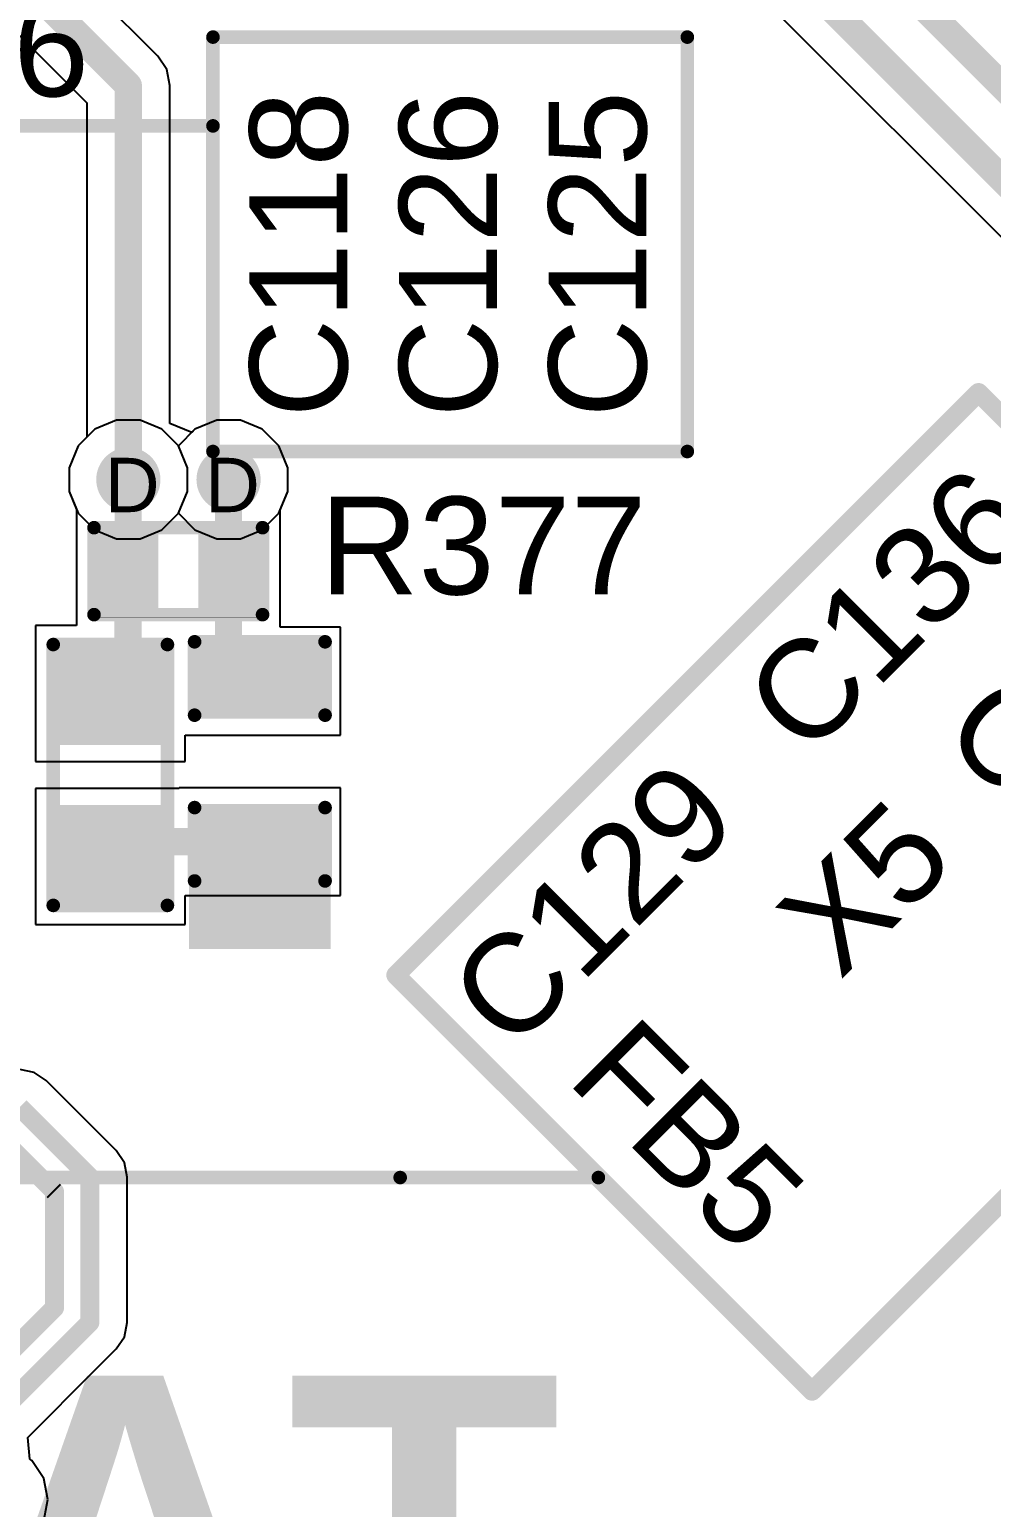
# Model space of a CAD drawing. Header units: inches. Extents: x -11 to 5428, y 0 to 5423.
# Drawn here: x 214.21 to 223.2, y 26.46 to 40.27 of the extents above; entities that cross this region are included whole.
import ezdxf

# ---------------------------------------------------------------- set-up
doc = ezdxf.new("R2010")
doc.units = ezdxf.units.IN
for name, color, linetype in [('Bottom Layer', 5, 'Continuous'), ('Drill Drawing', 1, 'Continuous'), ('GND', 16, 'Continuous'), ('PWR', 76, 'Continuous'), ('Top Layer', 1, 'Continuous'), ('Top Overlay', 2, 'Continuous'), ('Top Paste', 8, 'Continuous'), ('Top Solder', 216, 'Continuous'), ('Via Holes', 16, 'Continuous')]:
    doc.layers.add(name, color=color, linetype=linetype)
doc.styles.add('Arial', font='', dxfattribs={"height": 0.2})
doc.styles.add('Arial_Bold', font='', dxfattribs={"height": 0.2})
doc.styles.get('Arial').set_extended_font_data('Arial')
doc.styles.get('Arial_Bold').set_extended_font_data('Arial', bold=True)

# ---------------------------------------------------------------- blocks, each defined once
blk = doc.blocks.new('LED_0603_335')
at = {"layer": 'Top Layer'}
for points in [[(-0.9999929200000001, 0.49999265), (-0.4999939199999999, 0.49999265), (-0.4999939199999999, -0.50000789), (-0.9999929200000001, -0.50000789)], [(0.49997868, 0.49999265), (0.99997768, 0.49999265), (0.99997768, -0.50000789), (0.49997868, -0.50000789)]]:
    blk.add_hatch(color=1, dxfattribs=at).paths.add_polyline_path(points)
at = {"layer": 'Top Overlay'}
blk.add_hatch(color=2, dxfattribs=at).paths.add_polyline_path([(1.11761778, -0.66035682), (1.75261778, -0.66035682), (1.75261778, 0.6604431799999999), (1.11761778, 0.6604431799999999)])
at = {"layer": 'Top Paste'}
for points in [[(-0.9999929200000001, 0.49999265), (-0.4999939199999999, 0.49999265), (-0.4999939199999999, -0.50000789), (-0.9999929200000001, -0.50000789)], [(0.49997868, 0.49999265), (0.99997768, 0.49999265), (0.99997768, -0.50000789), (0.49997868, -0.50000789)]]:
    blk.add_hatch(color=8, dxfattribs=at).paths.add_polyline_path(points)
at = {"layer": 'Top Solder'}
for points in [[(-1.10159292, 0.60159265), (-0.39839392, 0.60159265), (-0.39839392, -0.60160789), (-1.10159292, -0.60160789)], [(0.3983786799999999, 0.60159265), (1.10157768, 0.60159265), (1.10157768, -0.60160789), (0.3983786799999999, -0.60160789)]]:
    blk.add_hatch(color=216, dxfattribs=at).paths.add_polyline_path(points)
at = {"layer": 'Top Overlay'}
for points in [[(-1.11758222, -0.6096076199999999, 0.127, 0.127, 0), (-1.11758222, 0.6095923799999999, 0.127, 0.127, 0)], [(-0.4317822199999999, 0.6095923799999999, 0.127, 0.127, 0), (-1.11758222, 0.6095923799999999, 0.127, 0.127, 0)], [(1.11761778, 0.6095923799999999, 0.127, 0.127, 0), (0.43181778, 0.6095923799999999, 0.127, 0.127, 0)], [(1.11761778, -0.6096076199999999, 0.127, 0.127, 0), (1.11761778, 0.6095923799999999, 0.127, 0.127, 0)], [(-0.4317822199999999, -0.6096076199999999, 0.127, 0.127, 0), (-1.11758222, -0.6096076199999999, 0.127, 0.127, 0)], [(1.11761778, -0.6096076199999999, 0.127, 0.127, 0), (0.43181778, -0.6096076199999999, 0.127, 0.127, 0)]]:
    blk.add_lwpolyline(points, format="xyseb", dxfattribs=at)
for points in [[(-1.14933222, 0.6095923799999999, 0.0635, 0.0635, 1), (-1.08583222, 0.6095923799999999, 0.0635, 0.0635, 1)], [(-1.14933222, 0.6095923799999999, 0.0635, 0.0635, 1), (-1.08583222, 0.6095923799999999, 0.0635, 0.0635, 1)], [(-0.4635322199999999, 0.6095923799999999, 0.0635, 0.0635, 1), (-0.40003222, 0.6095923799999999, 0.0635, 0.0635, 1)], [(0.40006778, 0.6095923799999999, 0.0635, 0.0635, 1), (0.46356778, 0.6095923799999999, 0.0635, 0.0635, 1)], [(1.08586778, 0.6095923799999999, 0.0635, 0.0635, 1), (1.14936778, 0.6095923799999999, 0.0635, 0.0635, 1)], [(1.08586778, 0.6095923799999999, 0.0635, 0.0635, 1), (1.14936778, 0.6095923799999999, 0.0635, 0.0635, 1)], [(-1.14933222, -0.6096076199999999, 0.0635, 0.0635, 1), (-1.08583222, -0.6096076199999999, 0.0635, 0.0635, 1)], [(-1.14933222, -0.6096076199999999, 0.0635, 0.0635, 1), (-1.08583222, -0.6096076199999999, 0.0635, 0.0635, 1)], [(-0.4635322199999999, -0.6096076199999999, 0.0635, 0.0635, 1), (-0.40003222, -0.6096076199999999, 0.0635, 0.0635, 1)], [(0.40006778, -0.6096076199999999, 0.0635, 0.0635, 1), (0.46356778, -0.6096076199999999, 0.0635, 0.0635, 1)], [(1.08586778, -0.6096076199999999, 0.0635, 0.0635, 1), (1.14936778, -0.6096076199999999, 0.0635, 0.0635, 1)], [(1.08586778, -0.6096076199999999, 0.0635, 0.0635, 1), (1.14936778, -0.6096076199999999, 0.0635, 0.0635, 1)]]:
    blk.add_lwpolyline(points, format="xyseb", close=True, dxfattribs=at)
blk = doc.blocks.new('R___0603_351')
at = {"layer": 'Top Layer'}
for points in [[(-0.38101778, 0.44450762), (-0.38101778, -0.44449238), (-1.14301778, -0.44449238), (-1.14301778, 0.44450762)], [(1.14298222, 0.44450762), (1.14298222, -0.44449238), (0.38098222, -0.44449238), (0.38098222, 0.44450762)]]:
    blk.add_hatch(color=1, dxfattribs=at).paths.add_polyline_path(points)
at = {"layer": 'Top Paste'}
for points in [[(-0.38101778, 0.44450762), (-0.38101778, -0.44449238), (-1.14301778, -0.44449238), (-1.14301778, 0.44450762)], [(1.14298222, 0.44450762), (1.14298222, -0.44449238), (0.38098222, -0.44449238), (0.38098222, 0.44450762)]]:
    blk.add_hatch(color=8, dxfattribs=at).paths.add_polyline_path(points)
at = {"layer": 'Top Solder'}
for points in [[(-0.27941778, 0.54610762), (-0.27941778, -0.5460923799999999), (-1.24461778, -0.5460923799999999), (-1.24461778, 0.54610762)], [(1.24458222, 0.54610762), (1.24458222, -0.5460923799999999), (0.27938222, -0.5460923799999999), (0.27938222, 0.54610762)]]:
    blk.add_hatch(color=216, dxfattribs=at).paths.add_polyline_path(points)
at = {"layer": 'Top Overlay'}
for points in [[(-1.21921778, 0.53340762, 0.127, 0.127, 0), (-1.21921778, -0.53339238, 0.127, 0.127, 0)], [(-1.21921778, 0.53340762, 0.127, 0.127, 0), (1.21918222, 0.53340762, 0.127, 0.127, 0)], [(1.21918222, 0.53340762, 0.127, 0.127, 0), (1.21918222, -0.53339238, 0.127, 0.127, 0)], [(-1.21921778, -0.53339238, 0.127, 0.127, 0), (1.21918222, -0.53339238, 0.127, 0.127, 0)]]:
    blk.add_lwpolyline(points, format="xyseb", dxfattribs=at)
for points in [[(-1.25096778, 0.53340762, 0.0635, 0.0635, 1), (-1.18746778, 0.53340762, 0.0635, 0.0635, 1)], [(-1.25096778, 0.53340762, 0.0635, 0.0635, 1), (-1.18746778, 0.53340762, 0.0635, 0.0635, 1)], [(1.18743222, 0.53340762, 0.0635, 0.0635, 1), (1.25093222, 0.53340762, 0.0635, 0.0635, 1)], [(1.18743222, 0.53340762, 0.0635, 0.0635, 1), (1.25093222, 0.53340762, 0.0635, 0.0635, 1)], [(-1.25096778, -0.53339238, 0.0635, 0.0635, 1), (-1.18746778, -0.53339238, 0.0635, 0.0635, 1)], [(-1.25096778, -0.53339238, 0.0635, 0.0635, 1), (-1.18746778, -0.53339238, 0.0635, 0.0635, 1)], [(1.18743222, -0.53339238, 0.0635, 0.0635, 1), (1.25093222, -0.53339238, 0.0635, 0.0635, 1)], [(1.18743222, -0.53339238, 0.0635, 0.0635, 1), (1.25093222, -0.53339238, 0.0635, 0.0635, 1)]]:
    blk.add_lwpolyline(points, format="xyseb", close=True, dxfattribs=at)
blk = doc.blocks.new('R___0402_353')
at = {"layer": 'Top Layer'}
for points in [[(-0.6985076199999999, -0.31751778), (-0.6985076199999999, 0.31748222), (-0.2413076199999999, 0.31748222), (-0.24130762, -0.31751778)], [(0.2412923799999999, -0.31751778), (0.24129238, 0.31748222), (0.6984923799999999, 0.31748222), (0.6984923799999999, -0.31751778)]]:
    blk.add_hatch(color=1, dxfattribs=at).paths.add_polyline_path(points)
at = {"layer": 'Top Paste'}
for points in [[(-0.6985076199999999, -0.31751778), (-0.6985076199999999, 0.31748222), (-0.2413076199999999, 0.31748222), (-0.24130762, -0.31751778)], [(0.2412923799999999, -0.31751778), (0.24129238, 0.31748222), (0.6984923799999999, 0.31748222), (0.6984923799999999, -0.31751778)]]:
    blk.add_hatch(color=8, dxfattribs=at).paths.add_polyline_path(points)
at = {"layer": 'Top Solder'}
for points in [[(-0.75350878, -0.37251894), (-0.75350878, 0.37248338), (-0.18630646, 0.37248338), (-0.18630646, -0.37251894)], [(0.18629122, -0.37251894), (0.18629122, 0.37248338), (0.7534935399999999, 0.37248338), (0.7534935399999999, -0.37251894)]]:
    blk.add_hatch(color=216, dxfattribs=at).paths.add_polyline_path(points)
at = {"layer": 'Top Overlay'}
for points in [[(-0.78740762, 0.40638222, 0.127, 0.127, 0), (0.78739238, 0.40638222, 0.127, 0.127, 0)], [(-0.78740762, -0.40641778, 0.127, 0.127, 0), (-0.78740762, 0.40638222, 0.127, 0.127, 0)], [(0.78739238, -0.40641778, 0.127, 0.127, 0), (0.78739238, 0.40638222, 0.127, 0.127, 0)], [(-0.78740762, -0.40641778, 0.127, 0.127, 0), (0.78739238, -0.40641778, 0.127, 0.127, 0)], [(-0.8128076200000001, -0.43181778, 0.0032258, 0.0032258, 0), (0.81279238, -0.43181778, 0.0032258, 0.0032258, 0)]]:
    blk.add_lwpolyline(points, format="xyseb", dxfattribs=at)
for points in [[(-0.81915762, 0.40638222, 0.0635, 0.0635, 1), (-0.7556576199999999, 0.40638222, 0.0635, 0.0635, 1)], [(-0.81915762, 0.40638222, 0.0635, 0.0635, 1), (-0.7556576199999999, 0.40638222, 0.0635, 0.0635, 1)], [(0.75564238, 0.40638222, 0.0635, 0.0635, 1), (0.81914238, 0.40638222, 0.0635, 0.0635, 1)], [(0.75564238, 0.40638222, 0.0635, 0.0635, 1), (0.81914238, 0.40638222, 0.0635, 0.0635, 1)], [(-0.81915762, -0.40641778, 0.0635, 0.0635, 1), (-0.7556576199999999, -0.40641778, 0.0635, 0.0635, 1)], [(-0.81915762, -0.40641778, 0.0635, 0.0635, 1), (-0.7556576199999999, -0.40641778, 0.0635, 0.0635, 1)], [(0.75564238, -0.40641778, 0.0635, 0.0635, 1), (0.81914238, -0.40641778, 0.0635, 0.0635, 1)], [(0.75564238, -0.40641778, 0.0635, 0.0635, 1), (0.81914238, -0.40641778, 0.0635, 0.0635, 1)], [(-0.8136127999999999, -0.43181778, 0.0016129, 0.0016129, 1), (-0.81200244, -0.43181778, 0.0016129, 0.0016129, 1)], [(0.8119872, -0.43181778, 0.0016129, 0.0016129, 1), (0.8135975599999999, -0.43181778, 0.0016129, 0.0016129, 1)]]:
    blk.add_lwpolyline(points, format="xyseb", close=True, dxfattribs=at)

msp = doc.modelspace()

# ---------------------------------------------------------------- hatches: boundary and pattern name
at = {"layer": 'Bottom Layer'}
h = msp.add_hatch(color=5, dxfattribs=at)
edge = h.paths.add_edge_path()
edge.add_arc((215.13799492, 36.06798476), 0.2999994, 0, 360)
h = msp.add_hatch(color=5, dxfattribs=at)
edge = h.paths.add_edge_path()
edge.add_arc((216.07451324, 36.06798476), 0.2999994, 0, 360)
at = {"layer": 'GND'}
h = msp.add_hatch(color=16, dxfattribs=at)
edge = h.paths.add_edge_path()
edge.add_arc((215.13799492, 36.06798476), 0.2999994, 0, 360)
h = msp.add_hatch(color=16, dxfattribs=at)
edge = h.paths.add_edge_path()
edge.add_arc((216.07451324, 36.06798476), 0.2999994, 0, 360)
at = {"layer": 'PWR'}
h = msp.add_hatch(color=76, dxfattribs=at)
edge = h.paths.add_edge_path()
edge.add_arc((215.13799492, 36.06798476), 0.2999994, 0, 360)
h = msp.add_hatch(color=76, dxfattribs=at)
edge = h.paths.add_edge_path()
edge.add_arc((216.07451324, 36.06798476), 0.2999994, 0, 360)
at = {"layer": 'Top Layer'}
h = msp.add_hatch(color=1, dxfattribs=at)
edge = h.paths.add_edge_path()
edge.add_arc((215.13799492, 36.06798476), 0.2999994, 0, 360)
h = msp.add_hatch(color=1, dxfattribs=at)
edge = h.paths.add_edge_path()
edge.add_arc((216.07451324, 36.06798476), 0.2999994, 0, 360)
at = {"layer": 'Via Holes'}
h = msp.add_hatch(color=7, dxfattribs=at)
edge = h.paths.add_edge_path()
edge.add_arc((215.13799492, 36.06798476), 0.1499997, 0, 360)
h = msp.add_hatch(color=7, dxfattribs=at)
edge = h.paths.add_edge_path()
edge.add_arc((216.07451324, 36.06798476), 0.1499997, 0, 360)

# ---------------------------------------------------------------- linework, layer by layer
at = {"layer": 'Bottom Layer'}
for p, q in [((215.41270354, 40.02567052), (214.83942046, 40.5989536)), ((214.08811132, 40.2515197), (214.74955272, 39.59007829999999)), ((215.49691216, 39.89964334), (215.41270354, 40.02567052)), ((215.52648284, 39.75098476), (215.49691216, 39.89964334)), ((215.52648284, 36.59079804), (215.52648284, 39.75098476)), ((214.74955272, 39.59007829999999), (214.74955272, 36.46301572)), ((215.96431534, 36.62198416), (215.76069878, 36.53764346)), ((216.18471114, 36.62198416), (215.96431534, 36.62198416)), ((216.3883277, 36.53764346), (216.18471114, 36.62198416)), ((215.72968284, 36.50662752), (215.52648284, 36.59079804)), ((215.76069878, 36.53764346), (215.72968284, 36.50662752)), ((216.54417194, 36.38179922), (216.3883277, 36.53764346)), ((214.66833622, 36.38179922), (214.58399552, 36.17818266)), ((214.74955272, 36.46301572), (214.66833622, 36.38179922)), ((216.62851264, 36.17818266), (216.54417194, 36.38179922)), ((214.58399552, 36.17818266), (214.58399552, 35.95778686)), ((216.62851264, 35.95778686), (216.62851264, 36.17818266)), ((214.58399552, 35.95778686), (214.66833622, 35.7541703)), ((216.54417194, 35.7541703), (216.62851264, 35.95778686)), ((214.66833622, 35.7541703), (214.82418046, 35.59832606)), ((215.45180938, 35.59832606), (215.60625408, 35.75277076)), ((215.60625408, 35.75277076), (215.76069878, 35.59832606)), ((216.3883277, 35.59832606), (216.54417194, 35.7541703)), ((214.82418046, 35.59832606), (215.02779702, 35.51398536)), ((215.02779702, 35.51398536), (215.24819282, 35.51398536)), ((215.24819282, 35.51398536), (215.45180938, 35.59832606)), ((215.76069878, 35.59832606), (215.96431534, 35.51398536)), ((215.96431534, 35.51398536), (216.18471114, 35.51398536)), ((216.18471114, 35.51398536), (216.3883277, 35.59832606))]:
    msp.add_line(p, q, dxfattribs=at)
for points in [[(214.24901778, 40.63998476, 0.254, 0.254, 0), (215.13801778, 39.75098476, 0.254, 0.254, 0)], [(215.13801778, 36.06798476, 0.254, 0.254, 0), (215.13801778, 39.75098476, 0.254, 0.254, 0)]]:
    msp.add_lwpolyline(points, format="xyseb", dxfattribs=at)
for points in [[(215.07451778, 39.75098476, 0.127, 0.127, 1), (215.20151778, 39.75098476, 0.127, 0.127, 1)], [(215.07451778, 39.75098476, 0.127, 0.127, 1), (215.20151778, 39.75098476, 0.127, 0.127, 1)], [(215.07451778, 36.06798476, 0.127, 0.127, 1), (215.20151778, 36.06798476, 0.127, 0.127, 1)]]:
    msp.add_lwpolyline(points, format="xyseb", close=True, dxfattribs=at)
at = {"layer": 'GND'}
for p, q in [((215.02779702, 36.62198416), (214.82418046, 36.53764346)), ((215.24819282, 36.62198416), (215.02779702, 36.62198416)), ((215.45180938, 36.53764346), (215.24819282, 36.62198416)), ((215.96431534, 36.62198416), (215.76069878, 36.53764346)), ((216.18471114, 36.62198416), (215.96431534, 36.62198416)), ((216.3883277, 36.53764346), (216.18471114, 36.62198416)), ((214.82418046, 36.53764346), (214.66833622, 36.38179922)), ((215.60625408, 36.38319876), (215.45180938, 36.53764346)), ((215.76069878, 36.53764346), (215.60625408, 36.38319876)), ((216.54417194, 36.38179922), (216.3883277, 36.53764346)), ((214.66833622, 36.38179922), (214.58399552, 36.17818266)), ((216.62851264, 36.17818266), (216.54417194, 36.38179922)), ((214.58399552, 36.17818266), (214.58399552, 35.95778686)), ((216.62851264, 35.95778686), (216.62851264, 36.17818266)), ((214.58399552, 35.95778686), (214.66833622, 35.7541703)), ((216.54417194, 35.7541703), (216.62851264, 35.95778686)), ((214.66833622, 35.7541703), (214.82418046, 35.59832606)), ((215.45180938, 35.59832606), (215.60625408, 35.75277076)), ((215.60625408, 35.75277076), (215.76069878, 35.59832606)), ((216.3883277, 35.59832606), (216.54417194, 35.7541703)), ((214.82418046, 35.59832606), (215.02779702, 35.51398536)), ((215.02779702, 35.51398536), (215.24819282, 35.51398536)), ((215.24819282, 35.51398536), (215.45180938, 35.59832606)), ((215.76069878, 35.59832606), (215.96431534, 35.51398536)), ((215.96431534, 35.51398536), (216.18471114, 35.51398536)), ((216.18471114, 35.51398536), (216.3883277, 35.59832606))]:
    msp.add_line(p, q, dxfattribs=at)
at = {"layer": 'PWR'}
for p, q in [((215.02779702, 36.62198416), (214.82418046, 36.53764346)), ((215.24819282, 36.62198416), (215.02779702, 36.62198416)), ((215.45180938, 36.53764346), (215.24819282, 36.62198416)), ((214.82418046, 36.53764346), (214.66833622, 36.38179922)), ((215.60765362, 36.38179922), (215.45180938, 36.53764346)), ((214.66833622, 36.38179922), (214.58399552, 36.17818266)), ((215.69199432, 36.17818266), (215.60765362, 36.38179922)), ((214.58399552, 36.17818266), (214.58399552, 35.95778686)), ((215.69199432, 35.95778686), (215.69199432, 36.17818266)), ((214.58399552, 35.95778686), (214.66833622, 35.7541703)), ((215.60765362, 35.7541703), (215.69199432, 35.95778686)), ((214.66833622, 35.7541703), (214.82418046, 35.59832606)), ((215.45180938, 35.59832606), (215.60765362, 35.7541703)), ((214.82418046, 35.59832606), (215.02779702, 35.51398536)), ((215.02779702, 35.51398536), (215.24819282, 35.51398536)), ((215.24819282, 35.51398536), (215.45180938, 35.59832606))]:
    msp.add_line(p, q, dxfattribs=at)
at = {"layer": 'Top Layer'}
for p, q in [((211.74065348, 49.889537), (225.6912682, 35.93891974)), ((215.02779702, 36.62198416), (214.82418046, 36.53764346)), ((215.24819282, 36.62198416), (215.02779702, 36.62198416)), ((215.45180938, 36.53764346), (215.24819282, 36.62198416)), ((215.96431534, 36.62198416), (215.76069878, 36.53764346)), ((216.18471114, 36.62198416), (215.96431534, 36.62198416)), ((216.3883277, 36.53764346), (216.18471114, 36.62198416)), ((214.82418046, 36.53764346), (214.66833622, 36.38179922)), ((215.60625408, 36.38319876), (215.45180938, 36.53764346)), ((215.76069878, 36.53764346), (215.60625408, 36.38319876)), ((216.54417194, 36.38179922), (216.3883277, 36.53764346)), ((214.66833622, 36.38179922), (214.58399552, 36.17818266)), ((216.62851264, 36.17818266), (216.54417194, 36.38179922)), ((214.58399552, 36.17818266), (214.58399552, 35.95778686)), ((216.62851264, 35.95778686), (216.62851264, 36.17818266)), ((214.58399552, 35.95778686), (214.65465832, 35.78719284)), ((216.55659254, 35.78415754), (216.62851264, 35.95778686)), ((214.65465832, 35.78719284), (214.65210816, 35.7833803)), ((214.65210816, 35.7833803), (214.6521107, 35.7833803)), ((214.6521107, 35.7833803), (214.6521107, 34.70388029999999)), ((216.55711324, 35.7833803), (216.55659254, 35.78415754)), ((216.5571107, 34.68789099999999), (216.5571107, 35.7833803)), ((216.5571107, 35.7833803), (216.55711324, 35.7833803)), ((214.6521107, 34.70388029999999), (214.2711107, 34.70388029999999)), ((214.2711107, 34.70388029999999), (214.2711107, 33.4338803)), ((217.1206097, 34.68789099999999), (216.5571107, 34.68789099999999)), ((217.1206097, 33.679892), (217.1206097, 34.68789099999999)), ((215.6681107, 33.4338803), (215.6681107, 33.679892)), ((215.6681107, 33.679892), (217.1206097, 33.679892)), ((214.2711107, 33.4338803), (215.6681107, 33.4338803)), ((215.6126117, 33.17988029999999), (214.2711107, 33.17988029999999)), ((214.2711107, 33.17988029999999), (214.2711107, 31.9098803)), ((217.1206097, 33.1879194), (215.6126117, 33.1879194)), ((215.6126117, 33.1879194), (215.6126117, 33.17988029999999)), ((217.1206097, 32.1799204), (217.1206097, 33.1879194)), ((215.6681107, 31.9098803), (215.6681107, 32.1799204)), ((215.6681107, 32.1799204), (217.1206097, 32.1799204)), ((214.2711107, 31.9098803), (215.6681107, 31.9098803)), ((214.2568486, 30.52676648), (214.1230541, 30.5533806)), ((214.3702723, 30.4509805), (214.2568486, 30.52676648)), ((214.5636933, 30.25755696), (214.3702723, 30.4509805)), ((214.56370092, 30.25755188), (214.5636933, 30.25755696)), ((214.56371108, 30.25753663999999), (214.56370092, 30.25755188)), ((215.025605, 29.79564018), (214.56371108, 30.25753663999999)), ((215.02561262, 29.7956351), (215.025605, 29.79564018)), ((215.1013986, 29.68220886), (215.02561262, 29.7956351)), ((215.12801526, 29.54841436), (215.1013986, 29.68220886)), ((215.12801272, 29.54840166), (215.12801526, 29.54841436)), ((215.12801272, 28.18941784), (215.12801272, 29.54840166)), ((215.1013986, 28.05561318), (215.12801526, 28.18940514)), ((215.12801526, 28.18940514), (215.12801272, 28.18941784)), ((215.02561262, 27.94218694), (215.1013986, 28.05561318)), ((214.832184, 27.74875832), (215.025605, 27.94218186)), ((215.025605, 27.94218186), (215.02561262, 27.94218694)), ((214.19805776, 27.11463462), (214.83217638, 27.74875324)), ((214.83217638, 27.74875324), (214.832184, 27.74875832)), ((214.21797644, 26.91241252), (214.19805776, 27.11463462)), ((214.23532464, 26.90081996), (214.21797644, 26.91241252)), ((214.3476028, 26.73278372), (214.23532464, 26.90081996)), ((214.38702868, 26.53457228), (214.3476028, 26.73278372)), ((214.3476028, 26.33636084), (214.38702868, 26.53457228))]:
    msp.add_line(p, q, dxfattribs=at)
for points in [[(210.88103366, 52.17111486, 0.254, 0.254, 0), (226.2750491, 36.77709942, 0.254, 0.254, 0)], [(211.90155994, 50.27800206, 0.254, 0.254, 0), (225.9659565, 36.2136055, 0.254, 0.254, 0)], [(215.13635408, 36.06634392, 0.254, 0.254, 0), (215.13799492, 36.06798476, 0.254, 0.254, 0)], [(215.13635408, 35.21352368, 0.254, 0.254, 0), (215.13635408, 36.06634392, 0.254, 0.254, 0)], [(216.07451324, 34.30688084, 0.254, 0.254, 0), (216.07451324, 36.06798476, 0.254, 0.254, 0)], [(215.13471324, 35.21188284, 0.254, 0.254, 0), (215.13635408, 35.21352368, 0.254, 0.254, 0)], [(215.13471324, 34.23398284, 0.254, 0.254, 0), (215.13471324, 35.21188284, 0.254, 0.254, 0)], [(216.07451324, 34.30688084, 0.254, 0.254, 0), (216.19751274, 34.18388134, 0.254, 0.254, 0)], [(214.96961324, 34.06888283999999, 0.254, 0.254, 0), (215.13471324, 34.23398284, 0.254, 0.254, 0)], [(216.19751274, 34.18388134, 0.254, 0.254, 0), (216.36661324, 34.18388134, 0.254, 0.254, 0)], [(214.96961324, 32.54488284, 0.254, 0.254, 0), (215.1086122, 32.68388179999999, 0.254, 0.254, 0)], [(215.1086122, 32.68388179999999, 0.254, 0.254, 0), (216.36661324, 32.68388179999999, 0.254, 0.254, 0)], [(214.1230541, 30.2037623, 0.1778, 0.1778, 0), (214.31648272, 30.01033368, 0.1778, 0.1778, 0)], [(214.31648272, 30.01033114, 0.1778, 0.1778, 0), (214.31648272, 30.01033368, 0.1778, 0.1778, 0)], [(214.31648272, 30.01033114, 0.1778, 0.1778, 0), (214.77839442, 29.5484169, 0.1778, 0.1778, 0)], [(213.98628272, 29.87355976, 0.1778, 0.1778, 0), (214.43605068, 29.4237918, 0.1778, 0.1778, 0)], [(214.77839442, 28.18940514, 0.1778, 0.1778, 0), (214.77839442, 29.5484169, 0.1778, 0.1778, 0)], [(214.43605068, 29.42378926, 0.1778, 0.1778, 0), (214.43605068, 29.4237918, 0.1778, 0.1778, 0)], [(214.43605068, 29.42378926, 0.1778, 0.1778, 0), (214.44819442, 29.41164552, 0.1778, 0.1778, 0)], [(214.44819442, 28.32617652, 0.1778, 0.1778, 0), (214.44819442, 29.41164552, 0.1778, 0.1778, 0)], [(213.3440107, 27.22199534, 0.1778, 0.1778, 0), (214.44819188, 28.32617652, 0.1778, 0.1778, 0)], [(214.44819188, 28.32617652, 0.1778, 0.1778, 0), (214.44819442, 28.32617652, 0.1778, 0.1778, 0)], [(214.5849658, 27.99597652, 0.1778, 0.1778, 0), (214.77839442, 28.18940514, 0.1778, 0.1778, 0)], [(213.79185588, 27.20286914, 0.1778, 0.1778, 0), (214.58496326, 27.99597652, 0.1778, 0.1778, 0)], [(214.58496326, 27.99597652, 0.1778, 0.1778, 0), (214.5849658, 27.99597652, 0.1778, 0.1778, 0)]]:
    msp.add_lwpolyline(points, format="xyseb", dxfattribs=at)
for points in [[(215.07285408, 36.06634392, 0.127, 0.127, 1), (215.19985408, 36.06634392, 0.127, 0.127, 1)], [(215.07285408, 36.06634392, 0.127, 0.127, 1), (215.19985408, 36.06634392, 0.127, 0.127, 1)], [(215.07449492, 36.06798476, 0.127, 0.127, 1), (215.20149492, 36.06798476, 0.127, 0.127, 1)], [(216.01101324, 36.06798476, 0.127, 0.127, 1), (216.13801324, 36.06798476, 0.127, 0.127, 1)], [(215.07121324, 35.21188284, 0.127, 0.127, 1), (215.19821324, 35.21188284, 0.127, 0.127, 1)], [(215.07121324, 35.21188284, 0.127, 0.127, 1), (215.19821324, 35.21188284, 0.127, 0.127, 1)], [(215.07285408, 35.21352368, 0.127, 0.127, 1), (215.19985408, 35.21352368, 0.127, 0.127, 1)], [(215.07285408, 35.21352368, 0.127, 0.127, 1), (215.19985408, 35.21352368, 0.127, 0.127, 1)], [(216.01101324, 34.30688084, 0.127, 0.127, 1), (216.13801324, 34.30688084, 0.127, 0.127, 1)], [(216.01101324, 34.30688084, 0.127, 0.127, 1), (216.13801324, 34.30688084, 0.127, 0.127, 1)], [(215.07121324, 34.23398284, 0.127, 0.127, 1), (215.19821324, 34.23398284, 0.127, 0.127, 1)], [(215.07121324, 34.23398284, 0.127, 0.127, 1), (215.19821324, 34.23398284, 0.127, 0.127, 1)], [(216.13401274, 34.18388134, 0.127, 0.127, 1), (216.26101274, 34.18388134, 0.127, 0.127, 1)], [(216.13401274, 34.18388134, 0.127, 0.127, 1), (216.26101274, 34.18388134, 0.127, 0.127, 1)], [(216.30311324, 34.18388134, 0.127, 0.127, 1), (216.43011324, 34.18388134, 0.127, 0.127, 1)], [(214.90611324, 34.06888283999999, 0.127, 0.127, 1), (215.03311324, 34.06888283999999, 0.127, 0.127, 1)], [(215.0451122, 32.68388179999999, 0.127, 0.127, 1), (215.1721122, 32.68388179999999, 0.127, 0.127, 1)], [(215.0451122, 32.68388179999999, 0.127, 0.127, 1), (215.1721122, 32.68388179999999, 0.127, 0.127, 1)], [(216.30311324, 32.68388179999999, 0.127, 0.127, 1), (216.43011324, 32.68388179999999, 0.127, 0.127, 1)], [(214.90611324, 32.54488284, 0.127, 0.127, 1), (215.03311324, 32.54488284, 0.127, 0.127, 1)], [(214.27203272, 30.01033368, 0.08889999999999999, 0.08889999999999999, 1), (214.36093272, 30.01033368, 0.08889999999999999, 0.08889999999999999, 1)], [(214.27203272, 30.01033368, 0.08889999999999999, 0.08889999999999999, 1), (214.36093272, 30.01033368, 0.08889999999999999, 0.08889999999999999, 1)], [(214.27203272, 30.01033114, 0.08889999999999999, 0.08889999999999999, 1), (214.36093272, 30.01033114, 0.08889999999999999, 0.08889999999999999, 1)], [(214.27203272, 30.01033114, 0.08889999999999999, 0.08889999999999999, 1), (214.36093272, 30.01033114, 0.08889999999999999, 0.08889999999999999, 1)], [(214.73394442, 29.5484169, 0.08889999999999999, 0.08889999999999999, 1), (214.82284442, 29.5484169, 0.08889999999999999, 0.08889999999999999, 1)], [(214.73394442, 29.5484169, 0.08889999999999999, 0.08889999999999999, 1), (214.82284442, 29.5484169, 0.08889999999999999, 0.08889999999999999, 1)], [(214.39160068, 29.4237918, 0.08889999999999999, 0.08889999999999999, 1), (214.48050068, 29.4237918, 0.08889999999999999, 0.08889999999999999, 1)], [(214.39160068, 29.4237918, 0.08889999999999999, 0.08889999999999999, 1), (214.48050068, 29.4237918, 0.08889999999999999, 0.08889999999999999, 1)], [(214.39160068, 29.42378926, 0.08889999999999999, 0.08889999999999999, 1), (214.48050068, 29.42378926, 0.08889999999999999, 0.08889999999999999, 1)], [(214.39160068, 29.42378926, 0.08889999999999999, 0.08889999999999999, 1), (214.48050068, 29.42378926, 0.08889999999999999, 0.08889999999999999, 1)], [(214.40374442, 29.41164552, 0.08889999999999999, 0.08889999999999999, 1), (214.49264442, 29.41164552, 0.08889999999999999, 0.08889999999999999, 1)], [(214.40374442, 29.41164552, 0.08889999999999999, 0.08889999999999999, 1), (214.49264442, 29.41164552, 0.08889999999999999, 0.08889999999999999, 1)], [(214.40374188, 28.32617652, 0.08889999999999999, 0.08889999999999999, 1), (214.49264188, 28.32617652, 0.08889999999999999, 0.08889999999999999, 1)], [(214.40374188, 28.32617652, 0.08889999999999999, 0.08889999999999999, 1), (214.49264188, 28.32617652, 0.08889999999999999, 0.08889999999999999, 1)], [(214.40374442, 28.32617652, 0.08889999999999999, 0.08889999999999999, 1), (214.49264442, 28.32617652, 0.08889999999999999, 0.08889999999999999, 1)], [(214.40374442, 28.32617652, 0.08889999999999999, 0.08889999999999999, 1), (214.49264442, 28.32617652, 0.08889999999999999, 0.08889999999999999, 1)], [(214.73394442, 28.18940514, 0.08889999999999999, 0.08889999999999999, 1), (214.82284442, 28.18940514, 0.08889999999999999, 0.08889999999999999, 1)], [(214.73394442, 28.18940514, 0.08889999999999999, 0.08889999999999999, 1), (214.82284442, 28.18940514, 0.08889999999999999, 0.08889999999999999, 1)], [(214.54051326, 27.99597652, 0.08889999999999999, 0.08889999999999999, 1), (214.62941326, 27.99597652, 0.08889999999999999, 0.08889999999999999, 1)], [(214.54051326, 27.99597652, 0.08889999999999999, 0.08889999999999999, 1), (214.62941326, 27.99597652, 0.08889999999999999, 0.08889999999999999, 1)], [(214.5405158, 27.99597652, 0.08889999999999999, 0.08889999999999999, 1), (214.6294158, 27.99597652, 0.08889999999999999, 0.08889999999999999, 1)], [(214.5405158, 27.99597652, 0.08889999999999999, 0.08889999999999999, 1), (214.6294158, 27.99597652, 0.08889999999999999, 0.08889999999999999, 1)]]:
    msp.add_lwpolyline(points, format="xyseb", close=True, dxfattribs=at)
at = {"layer": 'Top Overlay'}
for points in [[(215.92862326, 40.20357466, 0.127, 0.127, 0), (220.36114678, 40.20357466, 0.127, 0.127, 0)], [(215.92862326, 36.33028802, 0.127, 0.127, 0), (215.92862326, 40.20357466, 0.127, 0.127, 0)], [(220.36114678, 36.33028802, 0.127, 0.127, 0), (220.36114678, 40.20357466, 0.127, 0.127, 0)], [(210.7150091, 39.3736703, 0.127, 0.127, 0), (215.9286131, 39.3736703, 0.127, 0.127, 0)], [(217.63750732, 31.43648526, 0.1778, 0.1778, 0), (223.08210146, 36.8810794, 0.1778, 0.1778, 0)], [(223.08210146, 36.8810794, 0.1778, 0.1778, 0), (226.97111578, 32.99206508, 0.1778, 0.1778, 0)], [(215.92862326, 36.33028802, 0.127, 0.127, 0), (220.36114678, 36.33028802, 0.127, 0.127, 0)], [(221.52652164, 27.54747094, 0.1778, 0.1778, 0), (226.97111578, 32.99206508, 0.1778, 0.1778, 0)], [(217.63750732, 31.43648526, 0.1778, 0.1778, 0), (221.52652164, 27.54747094, 0.1778, 0.1778, 0)], [(210.3329423, 29.5440735, 0.127, 0.127, 0), (217.6780127, 29.5440735, 0.127, 0.127, 0)], [(217.6780127, 29.5440735, 0.127, 0.127, 0), (219.5299267, 29.5440735, 0.127, 0.127, 0)]]:
    msp.add_lwpolyline(points, format="xyseb", dxfattribs=at)
for points in [[(215.89687326, 40.20357466, 0.0635, 0.0635, 1), (215.96037326, 40.20357466, 0.0635, 0.0635, 1)], [(215.89687326, 40.20357466, 0.0635, 0.0635, 1), (215.96037326, 40.20357466, 0.0635, 0.0635, 1)], [(220.32939678, 40.20357466, 0.0635, 0.0635, 1), (220.39289678, 40.20357466, 0.0635, 0.0635, 1)], [(220.32939678, 40.20357466, 0.0635, 0.0635, 1), (220.39289678, 40.20357466, 0.0635, 0.0635, 1)], [(215.8968631, 39.3736703, 0.0635, 0.0635, 1), (215.9603631, 39.3736703, 0.0635, 0.0635, 1)], [(223.03765146, 36.8810794, 0.08889999999999999, 0.08889999999999999, 1), (223.12655146, 36.8810794, 0.08889999999999999, 0.08889999999999999, 1)], [(223.03765146, 36.8810794, 0.08889999999999999, 0.08889999999999999, 1), (223.12655146, 36.8810794, 0.08889999999999999, 0.08889999999999999, 1)], [(215.89687326, 36.33028802, 0.0635, 0.0635, 1), (215.96037326, 36.33028802, 0.0635, 0.0635, 1)], [(215.89687326, 36.33028802, 0.0635, 0.0635, 1), (215.96037326, 36.33028802, 0.0635, 0.0635, 1)], [(220.32939678, 36.33028802, 0.0635, 0.0635, 1), (220.39289678, 36.33028802, 0.0635, 0.0635, 1)], [(220.32939678, 36.33028802, 0.0635, 0.0635, 1), (220.39289678, 36.33028802, 0.0635, 0.0635, 1)], [(217.59305732, 31.43648526, 0.08889999999999999, 0.08889999999999999, 1), (217.68195732, 31.43648526, 0.08889999999999999, 0.08889999999999999, 1)], [(217.59305732, 31.43648526, 0.08889999999999999, 0.08889999999999999, 1), (217.68195732, 31.43648526, 0.08889999999999999, 0.08889999999999999, 1)], [(217.6462627, 29.5440735, 0.0635, 0.0635, 1), (217.7097627, 29.5440735, 0.0635, 0.0635, 1)], [(217.6462627, 29.5440735, 0.0635, 0.0635, 1), (217.7097627, 29.5440735, 0.0635, 0.0635, 1)], [(219.4981767, 29.5440735, 0.0635, 0.0635, 1), (219.5616767, 29.5440735, 0.0635, 0.0635, 1)], [(221.48207164, 27.54747094, 0.08889999999999999, 0.08889999999999999, 1), (221.57097164, 27.54747094, 0.08889999999999999, 0.08889999999999999, 1)], [(221.48207164, 27.54747094, 0.08889999999999999, 0.08889999999999999, 1), (221.57097164, 27.54747094, 0.08889999999999999, 0.08889999999999999, 1)]]:
    msp.add_lwpolyline(points, format="xyseb", close=True, dxfattribs=at)

# ---------------------------------------------------------------- block references
msp.add_blockref('R___0402_353', (215.60461832, 35.21189808))
for name, p, rotation in [('R___0603_351', (214.96961832, 33.30689808), 90), ('LED_0603_335', (216.36661832, 33.43389808), 270)]:
    msp.add_blockref(name, p, dxfattribs=dict(rotation=rotation))

# ---------------------------------------------------------------- texts
at = {"layer": 'Drill Drawing', "style": 'Arial'}
for p in [(214.91791662, 35.76326857999999), (215.85443494, 35.76326857999999)]:
    msp.add_text('D', height=0.508, dxfattribs=at).set_placement(p)
at = {"layer": 'Top Overlay'}
for s, height, style, p in [('R366', 0.9143999999999999, 'Arial', (211.71885012, 39.64991308)), ('R377', 0.9143999999999999, 'Arial', (216.92746556, 34.99380098)), (' IN     ETHERCAT    OUT', 2.99999908, 'Arial_Bold', (185.1914, 24.69342788))]:
    msp.add_text(s, height=height, dxfattribs=dict(at, style=style)).set_placement(p)
at = {"layer": 'Top Overlay', "style": 'Arial'}
for s, rotation, p in [('C118', 90, (217.18443736, 36.64785152)), ('C126', 90, (218.58144244, 36.64785152)), ('C125', 90, (219.97844244, 36.64785152)), ('C136', 45, (221.47404016, 33.44898314)), ('C137', 315, (222.70735748, 33.68756788)), ('C129', 45, (218.71504136, 30.69881084)), ('X5', 45, (221.78722978, 31.38278204)), ('FB5', 315, (219.2204404, 30.44879864))]:
    msp.add_text(s, height=0.9143999999999999, rotation=rotation, dxfattribs=at).set_placement(p)

doc.saveas('drawing.dxf')
